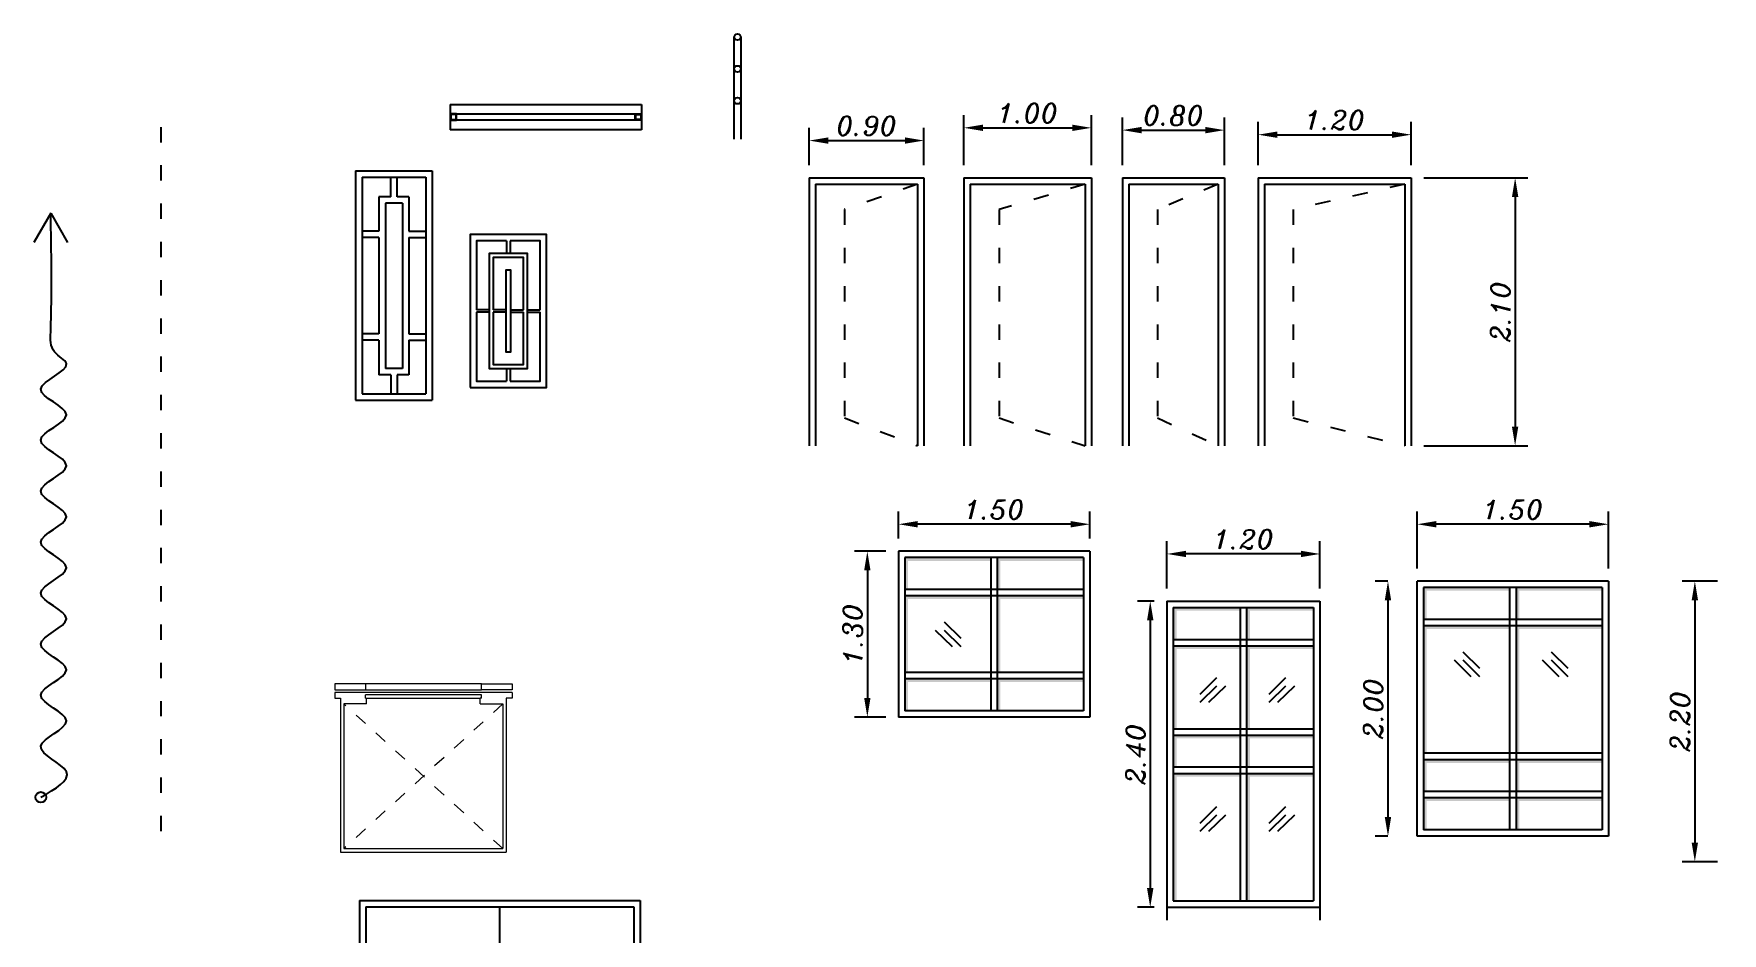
# Model space of a CAD drawing. Header units: millimetres. Extents: x 577 to 2337, y 236 to 943.
# Drawn here: x 836.7 to 849.94, y 704.31 to 711.36 of the extents above; entities that cross this region are included whole.
import ezdxf

# ---------------------------------------------------------------- set-up
doc = ezdxf.new("R2010")
doc.units = ezdxf.units.MM
doc.header["$LTSCALE"] = 0.01
doc.linetypes.add('ACAD_ISO03W100', pattern=[30, 12, -18])
for name, color, linetype in [('01-Plan', 1, 'Continuous'), ('02-Elev', 2, 'Continuous'), ('04-Door', 4, 'Continuous'), ('05-Dim', 5, 'Continuous'), ('06-Furn', 4, 'Continuous'), ('07-Text', 3, 'Continuous'), ('09-Sect', 1, 'Continuous')]:
    doc.layers.add(name, color=color, linetype=linetype)
doc.styles.get("Standard").update_dxf_attribs({"font": 'italic.shx'})
doc.dimstyles.new('ISO-25', dxfattribs={"dimtxt": 0.15, "dimasz": 0.15, "dimexe": 0.1, "dimexo": 0.1, "dimgap": 0.04, "dimtad": 1, "dimzin": 1, "dimdsep": 46, "dimtxsty": 'Standard', "dimcen": 0.3, "dimadec": 0, "dimazin": 0, "dimtfac": 1, "dimtmove": 0, "dimatfit": 3, "dimfxl": 1, "dimarcsym": 0})

# ---------------------------------------------------------------- blocks, each defined once
blk = doc.blocks.new('bee')
at = {"layer": '06-Furn', "color": 5, "lineweight": 9}
for p, q in [((936.524, 570.025), (936.524, 571.232)), ((937.824, 571.232), (936.524, 571.232)), ((936.55, 570.07), (936.55, 571.205)), ((937.797, 571.205), (936.55, 571.205)), ((937.797, 570.07), (937.797, 571.205)), ((937.824, 570.025), (937.824, 571.232)), ((936.728, 570.07), (936.55, 570.07)), ((936.728, 570.07), (936.728, 570.025)), ((937.619, 570.07), (937.797, 570.07)), ((937.619, 570.07), (937.619, 570.025)), ((936.479, 569.981), (936.479, 570.025)), ((936.479, 570.025), (936.524, 570.025)), ((936.479, 569.981), (937.868, 569.981)), ((936.719, 570.025), (936.728, 570.025)), ((936.719, 570.025), (936.719, 569.999)), ((936.719, 569.999), (937.628, 569.999)), ((937.619, 570.025), (936.728, 570.025)), ((937.628, 570.025), (937.619, 570.025)), ((937.628, 570.025), (937.628, 569.999)), ((937.868, 570.025), (937.824, 570.025)), ((937.868, 569.981), (937.868, 570.025))]:
    blk.add_line(p, q, dxfattribs=at)
at = {"layer": '06-Furn', "color": 5, "linetype": 'ACAD_ISO03W100', "lineweight": 13, "ltscale": 0.6}
for p, q in [((936.55, 570.07), (937.797, 571.205)), ((936.55, 571.205), (937.797, 570.07))]:
    blk.add_line(p, q, dxfattribs=at)
at = {"layer": '06-Furn', "color": 5, "lineweight": 9}
for points in [[(936.719, 569.914), (936.479, 569.914), (936.479, 569.959), (936.719, 569.959)], [(937.628, 569.914), (937.868, 569.914), (937.868, 569.959), (937.628, 569.959)]]:
    blk.add_lwpolyline(points, dxfattribs=at)
blk.add_lwpolyline([(937.628, 569.959), (936.719, 569.959), (936.719, 569.914), (937.628, 569.914)], close=True, dxfattribs=at)
blk = doc.blocks.new('*D273')
at = {"layer": '05-Dim', "color": 0, "lineweight": -2, "transparency": 16777216}
for p, q in [((847.547, 707.167), (847.547, 707.613)), ((849.047, 707.167), (849.047, 707.613)), ((848.897, 707.513), (847.697, 707.513))]:
    blk.add_line(p, q, dxfattribs=at)
at = {"layer": '05-Dim', "color": 0, "transparency": 16777216}
for points in [[(847.697, 707.538), (847.697, 707.488), (847.547, 707.513)], [(848.897, 707.538), (848.897, 707.488), (849.047, 707.513)]]:
    blk.add_solid(points, dxfattribs=at)
at = {"layer": 'Defpoints', "color": 0, "transparency": 16777216}
for p in [(847.547, 707.513), (847.547, 707.067), (849.047, 707.067)]:
    blk.add_point(p, dxfattribs=at)
at = {"layer": '05-Dim', "color": 0, "transparency": 16777216, "insert": (848.297, 707.628), "char_height": 0.15, "attachment_point": 5}
blk.add_mtext('1.50', dxfattribs=at)
blk = doc.blocks.new('*D274')
at = {"layer": '05-Dim', "color": 0, "lineweight": -2, "transparency": 16777216}
for p, q in [((845.585, 707.01), (845.585, 707.38)), ((846.785, 707.01), (846.785, 707.38)), ((846.635, 707.28), (845.735, 707.28))]:
    blk.add_line(p, q, dxfattribs=at)
at = {"layer": '05-Dim', "color": 0, "transparency": 16777216}
for points in [[(845.735, 707.305), (845.735, 707.255), (845.585, 707.28)], [(846.635, 707.305), (846.635, 707.255), (846.785, 707.28)]]:
    blk.add_solid(points, dxfattribs=at)
at = {"layer": 'Defpoints', "color": 0, "transparency": 16777216}
for p in [(845.585, 707.28), (845.585, 706.91), (846.785, 706.91)]:
    blk.add_point(p, dxfattribs=at)
at = {"layer": '05-Dim', "color": 0, "transparency": 16777216, "insert": (846.185, 707.395), "char_height": 0.15, "attachment_point": 5}
blk.add_mtext('1.20', dxfattribs=at)
blk = doc.blocks.new('*D275')
at = {"layer": '05-Dim', "color": 0, "lineweight": -2, "transparency": 16777216}
for p, q in [((843.48, 707.401), (843.48, 707.613)), ((844.98, 707.401), (844.98, 707.613)), ((844.83, 707.513), (843.63, 707.513))]:
    blk.add_line(p, q, dxfattribs=at)
at = {"layer": '05-Dim', "color": 0, "transparency": 16777216}
for points in [[(843.63, 707.538), (843.63, 707.488), (843.48, 707.513)], [(844.83, 707.538), (844.83, 707.488), (844.98, 707.513)]]:
    blk.add_solid(points, dxfattribs=at)
at = {"layer": 'Defpoints', "color": 0, "transparency": 16777216}
for p in [(843.48, 707.513), (843.48, 707.301), (844.98, 707.301)]:
    blk.add_point(p, dxfattribs=at)
at = {"layer": '05-Dim', "color": 0, "transparency": 16777216, "insert": (844.23, 707.628), "char_height": 0.15, "attachment_point": 5}
blk.add_mtext('1.50', dxfattribs=at)
blk = doc.blocks.new('*D270')
at = {"layer": '05-Dim', "color": 0, "lineweight": -2, "transparency": 16777216}
for p, q in [((847.316, 707.067), (847.218, 707.067)), ((847.318, 706.917), (847.318, 705.217)), ((847.316, 705.067), (847.218, 705.067))]:
    blk.add_line(p, q, dxfattribs=at)
at = {"layer": '05-Dim', "color": 0, "transparency": 16777216}
for points in [[(847.293, 706.917), (847.343, 706.917), (847.318, 707.067)], [(847.293, 705.217), (847.343, 705.217), (847.318, 705.067)]]:
    blk.add_solid(points, dxfattribs=at)
at = {"layer": 'Defpoints', "color": 0, "transparency": 16777216}
for p in [(847.416, 707.067), (847.318, 705.067), (847.416, 705.067)]:
    blk.add_point(p, dxfattribs=at)
at = {"layer": '05-Dim', "color": 0, "transparency": 16777216, "insert": (847.203, 706.067), "char_height": 0.15, "attachment_point": 5, "rotation": 90}
blk.add_mtext('2.00', dxfattribs=at)
blk = doc.blocks.new('*D277')
at = {"layer": '05-Dim', "color": 0, "lineweight": -2, "transparency": 16777216}
for p, q in [((845.485, 706.91), (845.354, 706.91)), ((845.454, 706.76), (845.454, 704.66)), ((845.485, 704.51), (845.354, 704.51))]:
    blk.add_line(p, q, dxfattribs=at)
at = {"layer": '05-Dim', "color": 0, "transparency": 16777216}
for points in [[(845.429, 706.76), (845.479, 706.76), (845.454, 706.91)], [(845.429, 704.66), (845.479, 704.66), (845.454, 704.51)]]:
    blk.add_solid(points, dxfattribs=at)
at = {"layer": 'Defpoints', "color": 0, "transparency": 16777216}
for p in [(845.585, 706.91), (845.454, 704.51), (845.585, 704.51)]:
    blk.add_point(p, dxfattribs=at)
at = {"layer": '05-Dim', "color": 0, "transparency": 16777216, "insert": (845.339, 705.71), "char_height": 0.15, "attachment_point": 5, "rotation": 90}
blk.add_mtext('2.40', dxfattribs=at)
blk = doc.blocks.new('*D278')
at = {"layer": '05-Dim', "color": 0, "lineweight": -2, "transparency": 16777216}
for p, q in [((843.38, 707.301), (843.136, 707.301)), ((843.236, 707.151), (843.236, 706.151)), ((843.38, 706.001), (843.136, 706.001))]:
    blk.add_line(p, q, dxfattribs=at)
at = {"layer": '05-Dim', "color": 0, "transparency": 16777216}
for points in [[(843.211, 707.151), (843.261, 707.151), (843.236, 707.301)], [(843.211, 706.151), (843.261, 706.151), (843.236, 706.001)]]:
    blk.add_solid(points, dxfattribs=at)
at = {"layer": 'Defpoints', "color": 0, "transparency": 16777216}
for p in [(843.48, 707.301), (843.236, 706.001), (843.48, 706.001)]:
    blk.add_point(p, dxfattribs=at)
at = {"layer": '05-Dim', "color": 0, "transparency": 16777216, "insert": (843.121, 706.651), "char_height": 0.15, "attachment_point": 5, "rotation": 90}
blk.add_mtext('1.30', dxfattribs=at)
blk = doc.blocks.new('*D279')
at = {"layer": '05-Dim', "color": 0, "lineweight": -2, "transparency": 16777216}
for p, q in [((849.902, 707.067), (849.624, 707.067)), ((849.724, 706.917), (849.724, 705.017)), ((849.902, 704.867), (849.624, 704.867))]:
    blk.add_line(p, q, dxfattribs=at)
at = {"layer": '05-Dim', "color": 0, "transparency": 16777216}
for points in [[(849.699, 706.917), (849.749, 706.917), (849.724, 707.067)], [(849.699, 705.017), (849.749, 705.017), (849.724, 704.867)]]:
    blk.add_solid(points, dxfattribs=at)
at = {"layer": 'Defpoints', "color": 0, "transparency": 16777216}
for p in [(850.002, 707.067), (849.724, 704.867), (850.002, 704.867)]:
    blk.add_point(p, dxfattribs=at)
at = {"layer": '05-Dim', "color": 0, "transparency": 16777216, "insert": (849.609, 705.967), "char_height": 0.15, "attachment_point": 5, "rotation": 90}
blk.add_mtext('2.20', dxfattribs=at)
blk = doc.blocks.new('*D281')
at = {"layer": '05-Dim', "color": 0, "lineweight": -2, "transparency": 16777216}
for p, q in [((843.993, 710.329), (843.993, 710.721)), ((844.993, 710.329), (844.993, 710.721)), ((844.143, 710.621), (844.843, 710.621))]:
    blk.add_line(p, q, dxfattribs=at)
at = {"layer": '05-Dim', "color": 0, "transparency": 16777216}
for points in [[(844.143, 710.646), (844.143, 710.596), (843.993, 710.621)], [(844.843, 710.646), (844.843, 710.596), (844.993, 710.621)]]:
    blk.add_solid(points, dxfattribs=at)
at = {"layer": 'Defpoints', "color": 0, "transparency": 16777216}
for p in [(844.993, 710.621), (843.993, 710.229), (844.993, 710.229)]:
    blk.add_point(p, dxfattribs=at)
at = {"layer": '05-Dim', "color": 0, "transparency": 16777216, "insert": (844.493, 710.736), "char_height": 0.15, "attachment_point": 5}
blk.add_mtext('1.00', dxfattribs=at)
blk = doc.blocks.new('*D282')
at = {"layer": '05-Dim', "color": 0, "lineweight": -2, "transparency": 16777216}
for p, q in [((845.236, 710.329), (845.236, 710.703)), ((846.036, 710.329), (846.036, 710.703)), ((845.386, 710.603), (845.886, 710.603))]:
    blk.add_line(p, q, dxfattribs=at)
at = {"layer": '05-Dim', "color": 0, "transparency": 16777216}
for points in [[(845.386, 710.628), (845.386, 710.578), (845.236, 710.603)], [(845.886, 710.628), (845.886, 710.578), (846.036, 710.603)]]:
    blk.add_solid(points, dxfattribs=at)
at = {"layer": 'Defpoints', "color": 0, "transparency": 16777216}
for p in [(846.036, 710.603), (845.236, 710.229), (846.036, 710.229)]:
    blk.add_point(p, dxfattribs=at)
at = {"layer": '05-Dim', "color": 0, "transparency": 16777216, "insert": (845.636, 710.718), "char_height": 0.15, "attachment_point": 5}
blk.add_mtext('0.80', dxfattribs=at)
blk = doc.blocks.new('*D283')
at = {"layer": '05-Dim', "color": 0, "lineweight": -2, "transparency": 16777216}
for p, q in [((842.78, 710.329), (842.78, 710.621)), ((842.93, 710.521), (843.53, 710.521)), ((843.68, 710.329), (843.68, 710.621))]:
    blk.add_line(p, q, dxfattribs=at)
at = {"layer": '05-Dim', "color": 0, "transparency": 16777216}
for points in [[(842.93, 710.546), (842.93, 710.496), (842.78, 710.521)], [(843.53, 710.546), (843.53, 710.496), (843.68, 710.521)]]:
    blk.add_solid(points, dxfattribs=at)
at = {"layer": 'Defpoints', "color": 0, "transparency": 16777216}
for p in [(843.68, 710.521), (842.78, 710.229), (843.68, 710.229)]:
    blk.add_point(p, dxfattribs=at)
at = {"layer": '05-Dim', "color": 0, "transparency": 16777216, "insert": (843.23, 710.636), "char_height": 0.15, "attachment_point": 5}
blk.add_mtext('0.90', dxfattribs=at)
blk = doc.blocks.new('*D284')
at = {"layer": '05-Dim', "color": 0, "lineweight": -2, "transparency": 16777216}
for p, q in [((846.3, 710.329), (846.3, 710.667)), ((847.5, 710.329), (847.5, 710.667)), ((846.45, 710.567), (847.35, 710.567))]:
    blk.add_line(p, q, dxfattribs=at)
at = {"layer": '05-Dim', "color": 0, "transparency": 16777216}
for points in [[(846.45, 710.592), (846.45, 710.542), (846.3, 710.567)], [(847.35, 710.592), (847.35, 710.542), (847.5, 710.567)]]:
    blk.add_solid(points, dxfattribs=at)
at = {"layer": 'Defpoints', "color": 0, "transparency": 16777216}
for p in [(847.5, 710.567), (846.3, 710.229), (847.5, 710.229)]:
    blk.add_point(p, dxfattribs=at)
at = {"layer": '05-Dim', "color": 0, "transparency": 16777216, "insert": (846.9, 710.682), "char_height": 0.15, "attachment_point": 5}
blk.add_mtext('1.20', dxfattribs=at)
blk = doc.blocks.new('*D280')
at = {"layer": '05-Dim', "color": 0, "lineweight": -2, "transparency": 16777216}
for p, q in [((847.6, 710.229), (848.415, 710.229)), ((848.315, 710.079), (848.315, 708.279)), ((847.6, 708.129), (848.415, 708.129))]:
    blk.add_line(p, q, dxfattribs=at)
at = {"layer": '05-Dim', "color": 0, "transparency": 16777216}
for points in [[(848.29, 710.079), (848.34, 710.079), (848.315, 710.229)], [(848.29, 708.279), (848.34, 708.279), (848.315, 708.129)]]:
    blk.add_solid(points, dxfattribs=at)
at = {"layer": 'Defpoints', "color": 0, "transparency": 16777216}
for p in [(847.5, 710.229), (847.5, 708.129), (848.315, 708.129)]:
    blk.add_point(p, dxfattribs=at)
at = {"layer": '05-Dim', "color": 0, "transparency": 16777216, "insert": (848.2, 709.179), "char_height": 0.15, "attachment_point": 5, "rotation": 90}
blk.add_mtext('2.10', dxfattribs=at)

msp = doc.modelspace()

# ---------------------------------------------------------------- hatches: boundary and pattern name
at = {"layer": '02-Elev'}
h = msp.add_hatch(color=8, dxfattribs=at)
h.dxf.hatch_style = 1
h.paths.add_polyline_path([(844.205, 707.251), (843.555, 707.251), (843.555, 707.226), (844.205, 707.226)])
h.paths.add_polyline_path([(843.555, 707.251), (843.53, 707.251), (843.53, 707.226), (843.555, 707.226)])
h.paths.add_polyline_path([(843.555, 707.226), (843.53, 707.226), (843.53, 707.001), (843.555, 707.001)])
h = msp.add_hatch(color=8, dxfattribs=at)
h.dxf.hatch_style = 1
h.paths.add_polyline_path([(844.93, 707.251), (844.28, 707.251), (844.28, 707.226), (844.93, 707.226)])
h.paths.add_polyline_path([(844.28, 707.251), (844.255, 707.251), (844.255, 707.226), (844.28, 707.226)])
h.paths.add_polyline_path([(844.28, 707.226), (844.255, 707.226), (844.255, 707.001), (844.28, 707.001)])
h = msp.add_hatch(color=8, dxfattribs=at)
h.dxf.hatch_style = 1
h.paths.add_polyline_path([(844.205, 706.951), (843.555, 706.951), (843.555, 706.926), (844.205, 706.926)])
h.paths.add_polyline_path([(843.555, 706.951), (843.53, 706.951), (843.53, 706.926), (843.555, 706.926)])
h.paths.add_polyline_path([(843.555, 706.926), (843.53, 706.926), (843.53, 706.351), (843.555, 706.351)])
h = msp.add_hatch(color=8, dxfattribs=at)
h.dxf.hatch_style = 1
h.paths.add_polyline_path([(844.93, 706.951), (844.28, 706.951), (844.28, 706.926), (844.93, 706.926)])
h.paths.add_polyline_path([(844.28, 706.951), (844.255, 706.951), (844.255, 706.926), (844.28, 706.926)])
h.paths.add_polyline_path([(844.28, 706.926), (844.255, 706.926), (844.255, 706.351), (844.28, 706.351)])
h = msp.add_hatch(color=8, dxfattribs=at)
h.dxf.hatch_style = 1
h.paths.add_polyline_path([(848.272, 707.017), (847.622, 707.017), (847.622, 706.992), (848.272, 706.992)])
h.paths.add_polyline_path([(847.622, 707.017), (847.597, 707.017), (847.597, 706.992), (847.622, 706.992)])
h.paths.add_polyline_path([(847.622, 706.992), (847.597, 706.992), (847.597, 706.767), (847.622, 706.767)])
h = msp.add_hatch(color=8, dxfattribs=at)
h.dxf.hatch_style = 1
h.paths.add_polyline_path([(848.997, 707.017), (848.347, 707.017), (848.347, 706.992), (848.997, 706.992)])
h.paths.add_polyline_path([(848.347, 707.017), (848.322, 707.017), (848.322, 706.992), (848.347, 706.992)])
h.paths.add_polyline_path([(848.347, 706.992), (848.322, 706.992), (848.322, 706.767), (848.347, 706.767)])
h = msp.add_hatch(color=8, dxfattribs=at)
h.dxf.hatch_style = 1
h.paths.add_polyline_path([(846.16, 706.86), (845.66, 706.86), (845.66, 706.835), (846.16, 706.835)])
h.paths.add_polyline_path([(845.66, 706.86), (845.635, 706.86), (845.635, 706.835), (845.66, 706.835)])
h.paths.add_polyline_path([(845.66, 706.835), (845.635, 706.835), (845.635, 706.61), (845.66, 706.61)])
h = msp.add_hatch(color=8, dxfattribs=at)
h.dxf.hatch_style = 1
h.paths.add_polyline_path([(846.735, 706.86), (846.235, 706.86), (846.235, 706.835), (846.735, 706.835)])
h.paths.add_polyline_path([(846.235, 706.86), (846.21, 706.86), (846.21, 706.835), (846.235, 706.835)])
h.paths.add_polyline_path([(846.235, 706.835), (846.21, 706.835), (846.21, 706.61), (846.235, 706.61)])
h = msp.add_hatch(color=8, dxfattribs=at)
h.dxf.hatch_style = 1
h.paths.add_polyline_path([(848.272, 706.717), (847.622, 706.717), (847.622, 706.692), (848.272, 706.692)])
h.paths.add_polyline_path([(847.622, 706.717), (847.597, 706.717), (847.597, 706.692), (847.622, 706.692)])
h.paths.add_polyline_path([(847.622, 706.692), (847.597, 706.692), (847.597, 705.717), (847.622, 705.717)])
h = msp.add_hatch(color=8, dxfattribs=at)
h.dxf.hatch_style = 1
h.paths.add_polyline_path([(848.997, 706.717), (848.347, 706.717), (848.347, 706.692), (848.997, 706.692)])
h.paths.add_polyline_path([(848.347, 706.717), (848.322, 706.717), (848.322, 706.692), (848.347, 706.692)])
h.paths.add_polyline_path([(848.347, 706.692), (848.322, 706.692), (848.322, 705.717), (848.347, 705.717)])
h = msp.add_hatch(color=8, dxfattribs=at)
h.dxf.hatch_style = 1
h.paths.add_polyline_path([(846.16, 706.56), (845.66, 706.56), (845.66, 706.535), (846.16, 706.535)])
h.paths.add_polyline_path([(845.66, 706.56), (845.635, 706.56), (845.635, 706.535), (845.66, 706.535)])
h.paths.add_polyline_path([(845.66, 706.535), (845.635, 706.535), (845.635, 705.91), (845.66, 705.91)])
h = msp.add_hatch(color=8, dxfattribs=at)
h.dxf.hatch_style = 1
h.paths.add_polyline_path([(846.735, 706.56), (846.235, 706.56), (846.235, 706.535), (846.735, 706.535)])
h.paths.add_polyline_path([(846.235, 706.56), (846.21, 706.56), (846.21, 706.535), (846.235, 706.535)])
h.paths.add_polyline_path([(846.235, 706.535), (846.21, 706.535), (846.21, 705.91), (846.235, 705.91)])
h = msp.add_hatch(color=8, dxfattribs=at)
h.dxf.hatch_style = 1
h.paths.add_polyline_path([(844.205, 706.301), (843.555, 706.301), (843.555, 706.276), (844.205, 706.276)])
h.paths.add_polyline_path([(843.555, 706.301), (843.53, 706.301), (843.53, 706.276), (843.555, 706.276)])
h.paths.add_polyline_path([(843.555, 706.276), (843.53, 706.276), (843.53, 706.051), (843.555, 706.051)])
h = msp.add_hatch(color=8, dxfattribs=at)
h.dxf.hatch_style = 1
h.paths.add_polyline_path([(844.93, 706.301), (844.28, 706.301), (844.28, 706.276), (844.93, 706.276)])
h.paths.add_polyline_path([(844.28, 706.301), (844.255, 706.301), (844.255, 706.276), (844.28, 706.276)])
h.paths.add_polyline_path([(844.28, 706.276), (844.255, 706.276), (844.255, 706.051), (844.28, 706.051)])
h = msp.add_hatch(color=8, dxfattribs=at)
h.dxf.hatch_style = 1
h.paths.add_polyline_path([(846.16, 705.86), (845.66, 705.86), (845.66, 705.835), (846.16, 705.835)])
h.paths.add_polyline_path([(845.66, 705.86), (845.635, 705.86), (845.635, 705.835), (845.66, 705.835)])
h.paths.add_polyline_path([(845.66, 705.835), (845.635, 705.835), (845.635, 705.61), (845.66, 705.61)])
h = msp.add_hatch(color=8, dxfattribs=at)
h.dxf.hatch_style = 1
h.paths.add_polyline_path([(846.735, 705.86), (846.235, 705.86), (846.235, 705.835), (846.735, 705.835)])
h.paths.add_polyline_path([(846.235, 705.86), (846.21, 705.86), (846.21, 705.835), (846.235, 705.835)])
h.paths.add_polyline_path([(846.235, 705.835), (846.21, 705.835), (846.21, 705.61), (846.235, 705.61)])
h = msp.add_hatch(color=8, dxfattribs=at)
h.dxf.hatch_style = 1
h.paths.add_polyline_path([(848.272, 705.667), (847.622, 705.667), (847.622, 705.642), (848.272, 705.642)])
h.paths.add_polyline_path([(847.622, 705.667), (847.597, 705.667), (847.597, 705.642), (847.622, 705.642)])
h.paths.add_polyline_path([(847.622, 705.642), (847.597, 705.642), (847.597, 705.417), (847.622, 705.417)])
h = msp.add_hatch(color=8, dxfattribs=at)
h.dxf.hatch_style = 1
h.paths.add_polyline_path([(848.997, 705.667), (848.347, 705.667), (848.347, 705.642), (848.997, 705.642)])
h.paths.add_polyline_path([(848.347, 705.667), (848.322, 705.667), (848.322, 705.642), (848.347, 705.642)])
h.paths.add_polyline_path([(848.347, 705.642), (848.322, 705.642), (848.322, 705.417), (848.347, 705.417)])
h = msp.add_hatch(color=8, dxfattribs=at)
h.dxf.hatch_style = 1
h.paths.add_polyline_path([(846.16, 705.56), (845.66, 705.56), (845.66, 705.535), (846.16, 705.535)])
h.paths.add_polyline_path([(845.66, 705.56), (845.635, 705.56), (845.635, 705.535), (845.66, 705.535)])
h.paths.add_polyline_path([(845.66, 705.535), (845.635, 705.535), (845.635, 704.56), (845.66, 704.56)])
h = msp.add_hatch(color=8, dxfattribs=at)
h.dxf.hatch_style = 1
h.paths.add_polyline_path([(846.735, 705.56), (846.235, 705.56), (846.235, 705.535), (846.735, 705.535)])
h.paths.add_polyline_path([(846.235, 705.56), (846.21, 705.56), (846.21, 705.535), (846.235, 705.535)])
h.paths.add_polyline_path([(846.235, 705.535), (846.21, 705.535), (846.21, 704.56), (846.235, 704.56)])
h = msp.add_hatch(color=8, dxfattribs=at)
h.dxf.hatch_style = 1
h.paths.add_polyline_path([(848.272, 705.367), (847.622, 705.367), (847.622, 705.342), (848.272, 705.342)])
h.paths.add_polyline_path([(847.622, 705.367), (847.597, 705.367), (847.597, 705.342), (847.622, 705.342)])
h.paths.add_polyline_path([(847.622, 705.342), (847.597, 705.342), (847.597, 705.117), (847.622, 705.117)])
h = msp.add_hatch(color=8, dxfattribs=at)
h.dxf.hatch_style = 1
h.paths.add_polyline_path([(848.997, 705.367), (848.347, 705.367), (848.347, 705.342), (848.997, 705.342)])
h.paths.add_polyline_path([(848.347, 705.367), (848.322, 705.367), (848.322, 705.342), (848.347, 705.342)])
h.paths.add_polyline_path([(848.347, 705.342), (848.322, 705.342), (848.322, 705.117), (848.347, 705.117)])

# ---------------------------------------------------------------- linework, layer by layer
at = {"layer": '01-Plan', "color": 4}
for p, q in [((839.966, 710.805), (841.466, 710.805)), ((841.466, 710.605), (839.966, 710.605))]:
    msp.add_line(p, q, dxfattribs=at)
at = {"layer": '01-Plan'}
for p, q in [((839.966, 710.805), (839.966, 710.605)), ((841.466, 710.805), (841.466, 710.605))]:
    msp.add_line(p, q, dxfattribs=at)
at = {"layer": '01-Plan', "color": 3}
for p, q in [((840.016, 710.73), (839.966, 710.73)), ((839.966, 710.68), (840.016, 710.68)), ((840.011, 710.725), (839.971, 710.725)), ((839.971, 710.725), (839.971, 710.685)), ((839.971, 710.685), (840.011, 710.685)), ((840.011, 710.685), (840.011, 710.725)), ((840.016, 710.68), (840.016, 710.73)), ((841.416, 710.73), (841.466, 710.73)), ((841.416, 710.68), (841.416, 710.73)), ((841.466, 710.68), (841.416, 710.68)), ((841.421, 710.725), (841.461, 710.725)), ((841.421, 710.685), (841.421, 710.725)), ((841.461, 710.685), (841.421, 710.685)), ((841.461, 710.725), (841.461, 710.685))]:
    msp.add_line(p, q, dxfattribs=at)
at = {"layer": '01-Plan', "color": 5}
for p, q in [((840.016, 710.73), (841.416, 710.73)), ((841.416, 710.68), (840.016, 710.68))]:
    msp.add_line(p, q, dxfattribs=at)
at = {"layer": '01-Plan', "color": 5, "linetype": 'ACAD_ISO03W100'}
msp.add_line((837.696, 710.627), (837.696, 705.049), dxfattribs=at)
at = {"layer": '01-Plan'}
msp.add_circle((836.756, 705.372), 0.0419, dxfattribs=at)
at = {"layer": '02-Elev', "color": 4}
for p, q in [((839.224, 710.285), (839.824, 710.285)), ((839.224, 710.285), (839.224, 708.485)), ((839.824, 710.285), (839.824, 708.485)), ((839.224, 708.485), (839.824, 708.485)), ((844.98, 707.301), (843.48, 707.301)), ((843.48, 707.301), (843.48, 706.001)), ((844.98, 707.301), (844.98, 706.001)), ((847.547, 705.067), (847.547, 707.067)), ((849.047, 707.067), (847.547, 707.067)), ((849.047, 707.067), (849.047, 705.067)), ((845.585, 706.91), (846.785, 706.91)), ((845.585, 706.91), (845.585, 704.41)), ((846.785, 706.91), (846.785, 704.41)), ((844.98, 706.001), (843.48, 706.001)), ((849.047, 705.067), (847.547, 705.067)), ((845.585, 704.51), (846.785, 704.51))]:
    msp.add_line(p, q, dxfattribs=at)
at = {"layer": '02-Elev', "color": 5}
for p, q in [((839.274, 710.235), (839.774, 710.235)), ((839.274, 710.235), (839.274, 708.535)), ((839.499, 710.081), (839.499, 710.235)), ((839.549, 710.081), (839.549, 710.235)), ((839.774, 710.235), (839.774, 708.535)), ((839.499, 710.081), (839.407, 710.081)), ((839.407, 710.081), (839.407, 709.81)), ((839.591, 710.031), (839.457, 710.031)), ((839.457, 710.031), (839.457, 708.735)), ((839.641, 710.081), (839.549, 710.081)), ((839.591, 710.031), (839.591, 708.735)), ((839.641, 710.081), (839.641, 709.81)), ((839.407, 709.81), (839.274, 709.81)), ((839.407, 709.76), (839.274, 709.76)), ((839.407, 709.76), (839.407, 709.006)), ((839.641, 709.81), (839.774, 709.81)), ((839.642, 709.76), (839.642, 709.006)), ((839.642, 709.76), (839.774, 709.76)), ((840.406, 709.735), (840.406, 709.635)), ((840.436, 709.735), (840.436, 709.635)), ((840.271, 709.195), (840.171, 709.195)), ((840.401, 709.195), (840.301, 709.195)), ((840.441, 709.195), (840.541, 709.195)), ((840.571, 709.195), (840.671, 709.195)), ((840.271, 709.175), (840.171, 709.175)), ((840.401, 709.175), (840.301, 709.175)), ((840.441, 709.175), (840.541, 709.175)), ((840.571, 709.175), (840.671, 709.175)), ((839.407, 709.006), (839.274, 709.006)), ((839.407, 708.956), (839.274, 708.956)), ((839.407, 708.956), (839.407, 708.685)), ((839.642, 709.006), (839.774, 709.006)), ((839.642, 708.956), (839.642, 708.685)), ((839.642, 708.956), (839.774, 708.956)), ((839.499, 708.685), (839.407, 708.685)), ((839.591, 708.735), (839.457, 708.735)), ((839.499, 708.685), (839.499, 708.535)), ((839.642, 708.685), (839.549, 708.685)), ((839.549, 708.685), (839.549, 708.535)), ((840.406, 708.735), (840.406, 708.635)), ((840.436, 708.735), (840.436, 708.635)), ((839.274, 708.535), (839.774, 708.535)), ((844.93, 707.251), (843.53, 707.251)), ((843.53, 707.251), (843.53, 706.051)), ((844.205, 707.251), (844.205, 706.051)), ((844.255, 707.251), (844.255, 706.051)), ((844.93, 707.251), (844.93, 706.051)), ((844.93, 707.001), (843.53, 707.001)), ((844.93, 706.951), (843.53, 706.951)), ((848.997, 707.017), (847.597, 707.017)), ((847.597, 707.017), (847.597, 705.117)), ((848.272, 707.017), (848.272, 705.117)), ((848.322, 707.017), (848.322, 705.117)), ((848.997, 707.017), (848.997, 705.117)), ((845.635, 706.86), (846.735, 706.86)), ((845.635, 706.86), (845.635, 704.56)), ((846.16, 706.86), (846.16, 704.56)), ((846.21, 706.86), (846.21, 704.56)), ((846.735, 706.86), (846.735, 704.56)), ((843.769, 706.683), (843.9, 706.554)), ((843.839, 706.747), (843.97, 706.619)), ((843.839, 706.683), (843.97, 706.554)), ((848.997, 706.767), (847.597, 706.767)), ((848.997, 706.717), (847.597, 706.717)), ((845.635, 706.61), (846.735, 706.61)), ((845.635, 706.56), (846.735, 706.56)), ((847.836, 706.449), (847.967, 706.32)), ((847.905, 706.513), (848.036, 706.384)), ((847.905, 706.449), (848.036, 706.32)), ((848.527, 706.449), (848.658, 706.32)), ((848.597, 706.513), (848.728, 706.384)), ((848.597, 706.449), (848.728, 706.32)), ((844.93, 706.351), (843.53, 706.351)), ((844.93, 706.301), (843.53, 706.301)), ((845.973, 706.308), (845.843, 706.179)), ((846.515, 706.308), (846.384, 706.179)), ((845.973, 706.243), (845.843, 706.115)), ((846.043, 706.243), (845.912, 706.115)), ((846.515, 706.243), (846.384, 706.115)), ((846.584, 706.243), (846.453, 706.115)), ((844.93, 706.051), (843.53, 706.051)), ((845.635, 705.91), (846.735, 705.91)), ((845.635, 705.86), (846.735, 705.86)), ((845.635, 705.61), (846.735, 705.61)), ((848.997, 705.717), (847.597, 705.717)), ((848.997, 705.667), (847.597, 705.667)), ((845.635, 705.56), (846.735, 705.56)), ((848.997, 705.417), (847.597, 705.417)), ((848.997, 705.367), (847.597, 705.367)), ((845.973, 705.297), (845.843, 705.168)), ((845.973, 705.233), (845.843, 705.104)), ((846.043, 705.233), (845.912, 705.104)), ((846.515, 705.297), (846.384, 705.168)), ((846.515, 705.233), (846.384, 705.104)), ((846.584, 705.233), (846.453, 705.104)), ((848.997, 705.117), (847.597, 705.117)), ((845.635, 704.56), (846.735, 704.56))]:
    msp.add_line(p, q, dxfattribs=at)
at = {"layer": '02-Elev', "color": 3}
msp.add_lwpolyline([(840.121, 708.585), (840.721, 708.585), (840.721, 709.785), (840.121, 709.785)], close=True, dxfattribs=at)
at = {"layer": '02-Elev', "color": 5}
for points in [[(840.406, 709.735), (840.171, 709.735), (840.171, 709.195)], [(840.671, 709.195), (840.671, 709.735), (840.436, 709.735)], [(840.406, 709.635), (840.271, 709.635), (840.271, 709.175)], [(840.541, 709.195), (840.541, 709.605), (840.301, 709.605), (840.301, 709.195)], [(840.571, 709.175), (840.571, 709.635), (840.406, 709.635)], [(840.441, 709.175), (840.441, 709.505), (840.401, 709.505), (840.401, 709.175)], [(840.171, 709.175), (840.171, 708.635), (840.406, 708.635)], [(840.271, 709.175), (840.271, 708.735), (840.406, 708.735)], [(840.301, 709.175), (840.301, 708.765), (840.541, 708.765), (840.541, 709.175)], [(840.401, 709.175), (840.401, 708.865), (840.441, 708.865), (840.441, 709.175)], [(840.406, 708.735), (840.571, 708.735), (840.571, 709.175)], [(840.436, 708.635), (840.671, 708.635), (840.671, 709.175)]]:
    msp.add_lwpolyline(points, dxfattribs=at)
at = {"layer": '04-Door', "color": 4}
for p, q in [((842.78, 710.229), (842.78, 708.129)), ((842.78, 710.229), (843.68, 710.229)), ((843.68, 710.229), (843.68, 708.129)), ((843.993, 710.229), (843.993, 708.129)), ((843.993, 710.229), (844.993, 710.229)), ((844.993, 710.229), (844.993, 708.129)), ((845.236, 710.229), (845.236, 708.129)), ((845.236, 710.229), (846.036, 710.229)), ((846.036, 710.229), (846.036, 708.129)), ((846.3, 710.229), (846.3, 708.129)), ((846.3, 710.229), (847.5, 710.229)), ((847.5, 710.229), (847.5, 708.129))]:
    msp.add_line(p, q, dxfattribs=at)
at = {"layer": '04-Door', "color": 5}
for p, q in [((842.83, 710.179), (842.83, 708.129)), ((842.83, 710.179), (843.63, 710.179)), ((843.63, 710.179), (843.63, 708.129)), ((844.043, 710.179), (844.043, 708.129)), ((844.043, 710.179), (844.943, 710.179)), ((844.943, 710.179), (844.943, 708.129)), ((845.286, 710.179), (845.286, 708.129)), ((845.286, 710.179), (845.986, 710.179)), ((845.986, 710.179), (845.986, 708.129)), ((846.35, 710.179), (846.35, 708.129)), ((846.35, 710.179), (847.45, 710.179)), ((847.45, 710.179), (847.45, 708.129))]:
    msp.add_line(p, q, dxfattribs=at)
at = {"layer": '04-Door', "color": 5, "linetype": 'ACAD_ISO03W100'}
for p, q in [((843.63, 710.179), (843.056, 709.98)), ((844.943, 710.179), (844.269, 709.98)), ((845.986, 710.179), (845.511, 709.98)), ((847.45, 710.179), (846.575, 709.98)), ((843.056, 709.98), (843.056, 708.346)), ((844.269, 709.98), (844.269, 708.346)), ((845.511, 709.98), (845.511, 708.346)), ((846.575, 709.98), (846.575, 708.346)), ((843.056, 708.346), (843.63, 708.129)), ((844.269, 708.346), (844.943, 708.129)), ((845.511, 708.346), (845.986, 708.129)), ((846.575, 708.346), (847.45, 708.129))]:
    msp.add_line(p, q, dxfattribs=at)
at = {"layer": '07-Text', "color": 3}
for q in [(836.7, 709.723), (836.966, 709.723)]:
    msp.add_line((836.833, 709.953), q, dxfattribs=at)
msp.add_spline([(836.756, 705.372), (836.956, 705.572), (836.756, 705.772), (836.956, 705.972), (836.756, 706.172), (836.956, 706.372), (836.756, 706.572), (836.956, 706.772), (836.756, 706.972), (836.956, 707.172), (836.756, 707.372), (836.956, 707.572), (836.756, 707.772), (836.956, 707.972), (836.756, 708.172), (836.956, 708.372), (836.756, 708.572), (836.956, 708.772), (836.864, 708.864), (836.833, 709.018), (836.833, 709.953)], degree=3, dxfattribs=at)
at = {"layer": '09-Sect', "color": 4}
for p, q in [((842.193, 710.533), (842.193, 711.333)), ((842.243, 711.333), (842.243, 710.533)), ((839.255, 704.564), (841.455, 704.564)), ((839.255, 704.564), (839.255, 701.914)), ((841.455, 704.564), (841.455, 701.914))]:
    msp.add_line(p, q, dxfattribs=at)
at = {"layer": '09-Sect', "color": 5}
for p, q in [((839.305, 704.514), (841.405, 704.514)), ((839.305, 704.514), (839.305, 701.964)), ((840.355, 701.964), (840.355, 704.514)), ((841.405, 704.514), (841.405, 701.964))]:
    msp.add_line(p, q, dxfattribs=at)
at = {"layer": '09-Sect', "color": 3}
for centre in [(842.218, 711.333), (842.218, 711.083), (842.218, 710.833)]:
    msp.add_circle(centre, 0.025, dxfattribs=at)

# ---------------------------------------------------------------- block references
at = {"layer": '06-Furn', "rotation": 180}
msp.add_blockref('bee', (1776.929, 1276.175), dxfattribs=at)

# ---------------------------------------------------------------- dimensions: what is measured, and where the dimension line sits
at = {"layer": '05-Dim'}
for base, p1, p2, picture, middle in [((844.993, 710.621), (843.993, 710.229), (844.993, 710.229), '*D281', (844.493, 710.736)), ((846.036, 710.603), (845.236, 710.229), (846.036, 710.229), '*D282', (845.636, 710.718)), ((847.5, 710.567), (846.3, 710.229), (847.5, 710.229), '*D284', (846.9, 710.682)), ((843.68, 710.521), (842.78, 710.229), (843.68, 710.229), '*D283', (843.23, 710.636)), ((843.48, 707.513), (844.98, 707.301), (843.48, 707.301), '*D275', (844.23, 707.628)), ((847.547, 707.513), (849.047, 707.067), (847.547, 707.067), '*D273', (848.297, 707.628)), ((845.585, 707.28), (846.785, 706.91), (845.585, 706.91), '*D274', (846.185, 707.395))]:
    dim = msp.add_linear_dim(base=base, p1=p1, p2=p2, dimstyle='ISO-25', dxfattribs=at)
    dim.commit()
    dim.dimension.update_dxf_attribs({"geometry": picture, "text_midpoint": middle})
for base, p1, p2, picture, middle in [((848.315, 708.129), (847.5, 710.229), (847.5, 708.129), '*D280', (848.2, 709.179)), ((843.236, 706.001), (843.48, 707.301), (843.48, 706.001), '*D278', (843.121, 706.651)), ((847.318, 705.067), (847.416, 707.067), (847.416, 705.067), '*D270', (847.203, 706.067)), ((849.724, 704.867), (850.002, 707.067), (850.002, 704.867), '*D279', (849.609, 705.967)), ((845.454, 704.51), (845.585, 706.91), (845.585, 704.51), '*D277', (845.339, 705.71))]:
    dim = msp.add_linear_dim(base=base, p1=p1, p2=p2, angle=90, dimstyle='ISO-25', dxfattribs=at)
    dim.commit()
    dim.dimension.update_dxf_attribs({"geometry": picture, "text_midpoint": middle})

doc.saveas('drawing.dxf')
